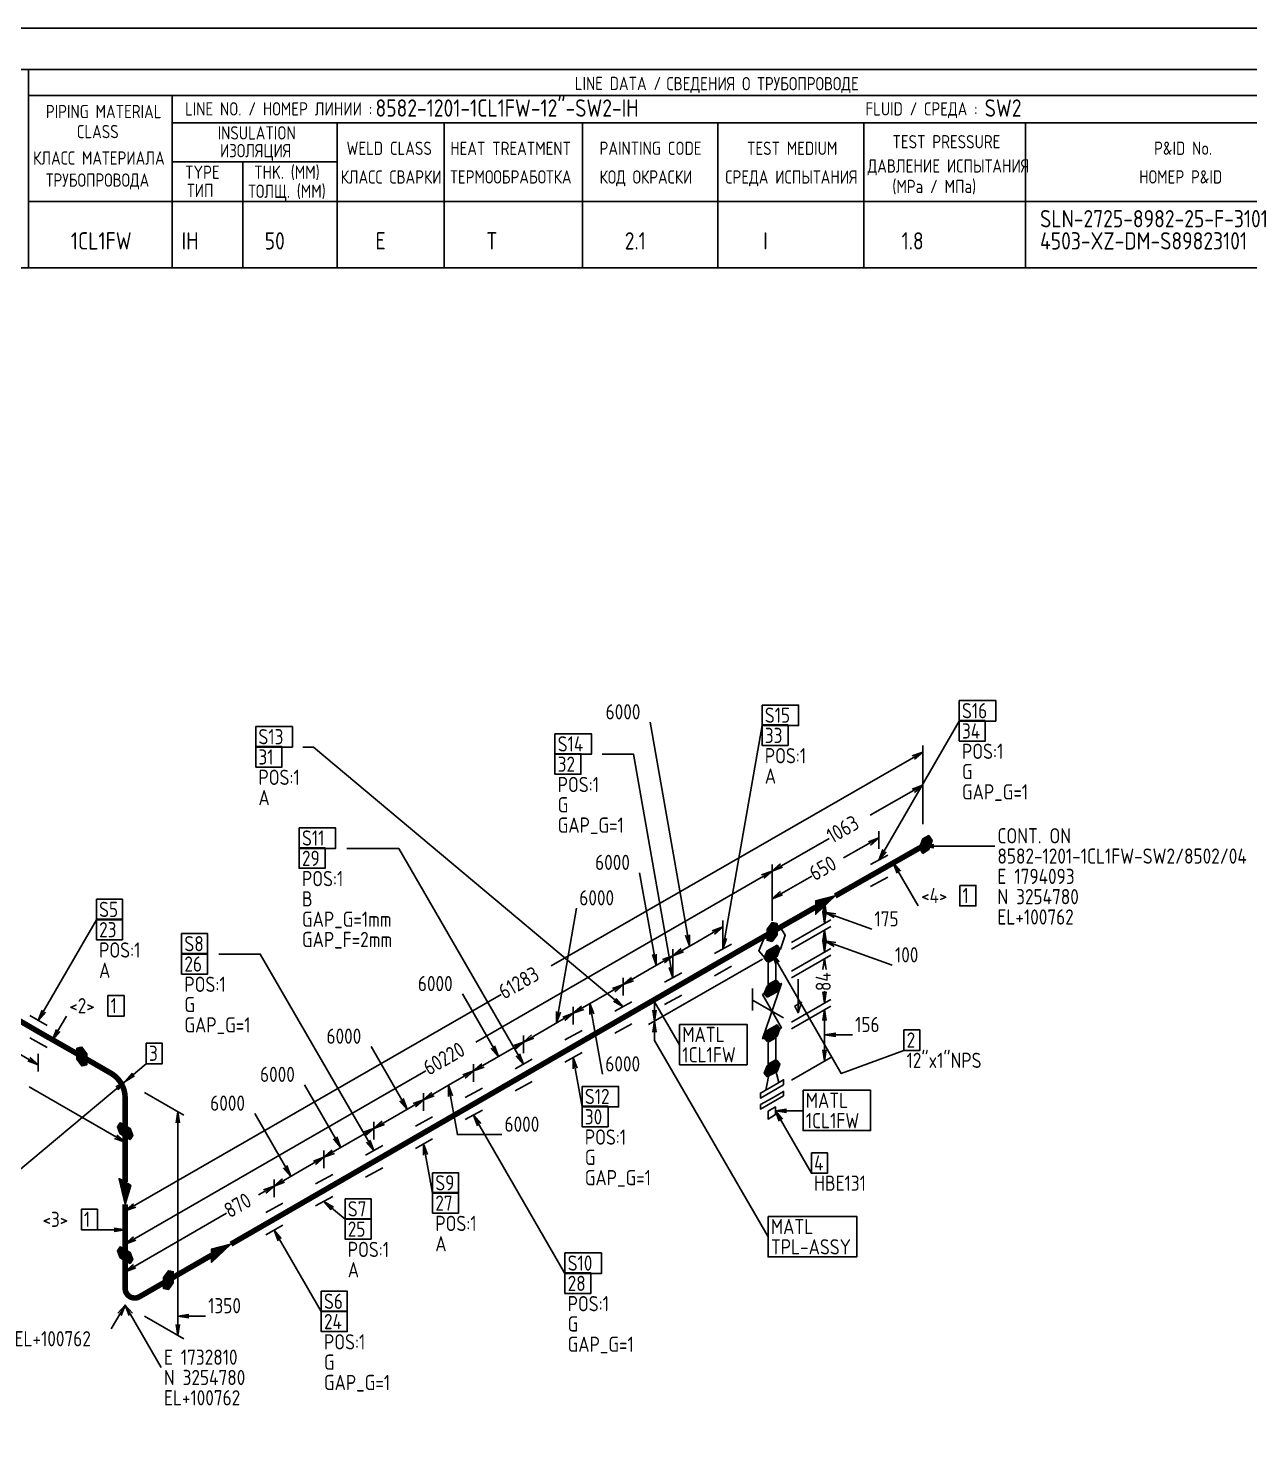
# Model space of a CAD drawing. Extents: x 0 to 594, y 0 to 420.
# Drawn here: x 162.3 to 382.9, y 166 to 420 of the extents above; entities that cross this region are included whole.
import ezdxf

# ---------------------------------------------------------------- set-up
doc = ezdxf.new("R2010")
doc.units = 0
doc.header["$MEASUREMENT"] = 0
doc.linetypes.add('BORDER_2012_SLN$0$8001.Solid', pattern=[0])
doc.layers.add('BORDER_2012_SLN$0$2', color=7, linetype='Continuous')
doc.layers.add('GT_1', color=7, linetype='Continuous')
for name, color, linetype, lineweight in [('BORDER_2012_SLN$0$BG_Level_1', 7, 'BORDER_2012_SLN$0$8001.Solid', 25), ('BORDER_2012_SLN$0$Level_1', 7, 'BORDER_2012_SLN$0$8001.Solid', 25), ('BORDER_2012_SLN$0$Level_18', 7, 'BORDER_2012_SLN$0$8001.Solid', 25)]:
    doc.layers.add(name, color=color, linetype=linetype, lineweight=lineweight)
doc.styles.add('BORDER_2012_SLN$0$GOST type A', font='GOST type A')
doc.styles.add('HTX1', font='')
doc.styles.get('HTX1').set_extended_font_data('GOST type A')

# ---------------------------------------------------------------- blocks, each defined once
blk = doc.blocks.new('BORDER_2012_SLN')
at = {"layer": 'BORDER_2012_SLN$0$2'}
blk.add_line((162.42, 407.85), (588.6, 407.85), dxfattribs=at)
at = {"layer": 'BORDER_2012_SLN$0$Level_1', "color": 7, "lineweight": -3}
for p, q in [((588.6, 412.5), (25.4, 412.5)), ((162.37, 412.47), (162.37, 376.76)), ((188.27, 407.78), (188.29, 376.7)), ((402.75, 402.9), (188.39, 402.9)), ((188.3, 395.82), (217.94, 395.83)), ((201.04, 395.76), (201.02, 376.7)), ((402.9, 388.7), (162.37, 388.68)), ((402.9, 376.7), (25.4, 376.7))]:
    blk.add_line(p, q, dxfattribs=at)
at = {"layer": 'BORDER_2012_SLN$0$Level_18', "color": 7, "lineweight": -3}
for p, q in [((218.07, 402.9), (218.07, 376.7)), ((237.39, 402.9), (237.39, 376.77)), ((262.35, 402.9), (262.35, 376.7)), ((286.82, 402.9), (286.82, 376.7)), ((313.2, 402.9), (313.2, 376.7)), ((342.34, 402.9), (342.34, 376.78))]:
    blk.add_line(p, q, dxfattribs=at)
at = {"layer": 'BORDER_2012_SLN$0$Level_18', "color": 7, "lineweight": -3, "flags": 128}
blk.add_lwpolyline([(0, 0), (0, 420), (594, 420), (594, 0)], close=True, dxfattribs=at)
at = {"layer": 'BORDER_2012_SLN$0$BG_Level_1', "color": 7, "style": 'BORDER_2012_SLN$0$GOST type A'}
for s, p in [('LINE DATA /', (261, 408.8)), ('СВЕДЕНИЯ О ТРУБОПРОВОДЕ', (277.54, 408.76)), ('LINE NO. / НОМЕР ЛИНИИ :', (190.62, 404.21)), ('FLUID / СРЕДА :', (313.48, 404.21)), ('PIPING MATERIAL', (165.49, 403.73)), ('CLASS', (171.06, 400.11)), ('INSULATION', (196.51, 399.87)), ('ИЗОЛЯЦИЯ', (196.92, 396.66)), ('WELD CLASS', (219.77, 397.09)), ('HEAT TREATMENT', (238.52, 397.07)), ('PAINTING CODE', (265.46, 397.1)), ('TEST MEDIUM', (292.08, 397.09)), ('TEST PRESSURE', (318.35, 398.27)), ('P&ID No.', (365.59, 397.1)), ('КЛАСС МАТЕРИАЛА', (163.18, 395.33)), ('ДАВЛЕНИЕ ИСПЫТАНИЯ', (313.85, 393.9)), ('ТРУБОПРОВОДА', (165.49, 391.34)), ('TYPE', (190.62, 392.76)), ('THK. (MM)', (203.11, 392.76)), ('КЛАСС СВАРКИ', (218.7, 391.9)), ('ТЕРМООБРАБОТКА', (238.5, 391.92)), ('КОД ОКРАСКИ', (265.46, 391.9)), ('СРЕДА ИСПЫТАНИЯ', (288.16, 391.9)), ('НОМЕР P&ID', (362.89, 391.92)), ('ТИП', (190.99, 389.47)), ('ТОЛЩ. (MM)', (202.04, 389.33)), ('(MPa / МПа)', (318.33, 390.19))]:
    blk.add_text(s, height=2.4, dxfattribs=at).set_placement(p)

msp = doc.modelspace()

# ---------------------------------------------------------------- linework, layer by layer
at = {"layer": 'GT_1', "flags": 128}
for points in [[(0, 0), (594, 0), (594, 420), (0, 420), (0, 0)], [(294.8, 297.7), (301.4, 297.7), (301.4, 294), (294.8, 294), (294.8, 297.7)], [(330.4, 298.5), (337, 298.5), (337, 294.8), (330.4, 294.8), (330.4, 298.5)], [(315.9, 269.7), (330.4, 294.8)], [(330.4, 294.9), (335.1, 294.9), (335.1, 291.2), (330.4, 291.2), (330.4, 294.9)], [(203.4, 293.8), (210, 293.8), (210, 290.1), (203.4, 290.1), (203.4, 293.8)], [(257.4, 292.5), (264, 292.5), (264, 288.8), (257.4, 288.8), (257.4, 292.5)], [(281.7, 254.2), (274.6, 294.6)], [(287.7, 253.6), (294.8, 294)], [(294.8, 294.1), (299.5, 294.1), (299.5, 290.4), (294.8, 290.4), (294.8, 294.1)], [(203.4, 290.2), (208.1, 290.2), (208.1, 286.5), (203.4, 286.5), (203.4, 290.2)], [(269.7, 243.2), (213.8, 290.1), (211.9, 290.1)], [(323.8, 276.2), (323.8, 290.4)], [(323.8, 289.2), (256.7, 250.6)], [(257.4, 288.9), (262.1, 288.9), (262.1, 285.2), (257.4, 285.2), (257.4, 288.9)], [(278.7, 248.4), (271.6, 288.8), (265.9, 288.8)], [(322.3, 287.9), (323.8, 289.2), (321.9, 288.5)], [(323.8, 283.2), (314.3, 277.8)], [(322.3, 281.9), (323.8, 283.2), (321.9, 282.5)], [(323.8, 276.2), (323.8, 284.4)], [(211.2, 275.5), (217.8, 275.5), (217.8, 271.8), (211.2, 271.8), (211.2, 275.5)], [(315.9, 271.7), (315.9, 274.9)], [(211.2, 271.9), (215.9, 271.9), (215.9, 268.2), (211.2, 268.2), (211.2, 271.9)], [(251.7, 232.8), (229.2, 271.8), (219.8, 271.8)], [(296.6, 267.7), (306.9, 273.6)], [(315.9, 273.7), (309.5, 270.1)], [(314.4, 272.4), (315.9, 273.7), (314, 273)], [(323.8, 270.9), (324.9, 271.6), (325.5, 273.2), (324.9, 274.1), (323.8, 273.5), (323.2, 271.9), (323.8, 270.9)], [(323.237, 272), (325.05, 272)], [(323.26, 271.8), (324.975, 271.8)], [(323.312, 272.2), (325.125, 272.2)], [(323.387, 272.4), (325.2, 272.4)], [(323.462, 272.6), (325.275, 272.6)], [(323.537, 272.8), (325.35, 272.8)], [(323.612, 273), (325.425, 273)], [(323.687, 273.2), (325.5, 273.2)], [(323.762, 273.4), (325.367, 273.4)], [(325.8, 272.5), (323.8, 272.2), (325.8, 271.9)], [(323.8, 272.2), (336.8, 272.2)], [(323.983, 273.6), (325.233, 273.6)], [(324.35, 273.8), (325.1, 273.8)], [(317.5, 270.6), (314.4, 268.9)], [(316.6, 271.6), (315.9, 269.7), (317.2, 271.2)], [(323.38, 271.6), (324.9, 271.6)], [(323.5, 271.4), (324.586, 271.4)], [(323.62, 271.2), (324.271, 271.2)], [(296.6, 267.7), (243.1, 236.8)], [(275.7, 250.7), (272.7, 267.4)], [(295.1, 266.4), (296.6, 267.7), (294.7, 267)], [(298.1, 269), (296.6, 267.7), (298.5, 268.4)], [(296.6, 260.7), (296.6, 268.9)], [(296.6, 258.7), (296.6, 268.9)], [(296.6, 262.7), (303.8, 266.8)], [(319.8, 267.7), (318.5, 269.2), (319.2, 267.3)], [(318.5, 269.2), (323, 261.4)], [(314.4, 264.9), (317.5, 266.6)], [(330.5, 265.1), (333.4, 265.1), (333.4, 261.4), (330.5, 261.4), (330.5, 265.1)], [(174.6, 262.6), (179.3, 262.6), (179.3, 258.9), (174.6, 258.9), (174.6, 262.6)], [(298.1, 264), (296.6, 262.7), (298.5, 263.4)], [(296.6, 258.7), (296.6, 263.9)], [(300.1, 258.7), (307.2, 262.8)], [(304.5, 261.2), (304.5, 259.9), (308, 263.2), (304.5, 262.3), (304.5, 260.1), (307.6, 263), (304.5, 262.2), (304.5, 260.2), (307.3, 262.8), (304.5, 262.1), (304.5, 260.4), (306.9, 262.6), (304.5, 261.9), (304.5, 260.6), (306.6, 262.4), (304.5, 261.8), (304.5, 260.7), (306.3, 262.2), (304.5, 261.6), (304.5, 260.9), (306, 262.1), (304.5, 261.4), (304.5, 261), (305.6, 261.9), (304.5, 261.3), (304.5, 261.2), (308, 263.2)], [(306.4, 260.2), (306.1, 262.2), (305.8, 260.2)], [(306.1, 262.2), (306.1, 260.3)], [(257.7, 240.3), (261.3, 261)], [(305.8, 260.3), (306.1, 258.3), (306.4, 260.3)], [(306.1, 258.3), (306.1, 260.3)], [(308.1, 260), (306.1, 260.3), (307.8, 259.3)], [(306.1, 260.3), (314.6, 257.2)], [(164.1, 240.7), (174.6, 258.9)], [(174.6, 259), (179.3, 259), (179.3, 255.3), (174.6, 255.3), (174.6, 259)], [(287.7, 257.6), (283.2, 255)], [(286.2, 256.3), (287.7, 257.6), (285.8, 256.9)], [(287.7, 255.6), (287.7, 258.8)], [(296.6, 256.7), (295.3, 255.9), (294.2, 253.3), (295.3, 252), (298.1, 253.6), (299, 256.1), (298.1, 257.5), (296.6, 256.7)], [(297.5, 256.2), (296.6, 255), (295.7, 255.2), (295.7, 257.2), (296.6, 258.4), (297.5, 258.2), (297.5, 256.2)], [(295.7, 257.2), (297.5, 257.2)], [(295.7, 257), (297.5, 257)], [(295.7, 256.8), (297.5, 256.8)], [(295.7, 256.6), (297.5, 256.6)], [(295.85, 257.4), (297.5, 257.4)], [(296, 257.6), (297.5, 257.6)], [(296.15, 257.8), (297.5, 257.8)], [(296.3, 258), (297.5, 258)], [(296.45, 258.2), (297.5, 258.2)], [(300.1, 254.8), (307.2, 258.9)], [(300.1, 253.6), (307.2, 257.7)], [(306.4, 255.1), (306.1, 257.1), (305.8, 255.1)], [(306.1, 257.1), (306.1, 255.1)], [(190, 256.4), (194.7, 256.4), (194.7, 252.7), (190, 252.7), (190, 256.4)], [(278.7, 252.4), (283.2, 255)], [(281, 256.1), (281.7, 254.2), (281.7, 256.2)], [(289.3, 254.5), (286.2, 252.8)], [(287.7, 255.6), (287.7, 253.6), (288.4, 255.5)], [(295.7, 251.3), (295.2, 252), (295.7, 253.3), (297.5, 254.3), (298, 253.6), (297.5, 252.3), (295.7, 251.3)], [(295.7, 256.4), (297.5, 256.4)], [(295.7, 256.2), (297.5, 256.2)], [(295.7, 256), (297.35, 256)], [(295.7, 255.8), (297.2, 255.8)], [(295.7, 255.6), (297.05, 255.6)], [(295.7, 255.4), (296.9, 255.4)], [(295.7, 255.2), (296.75, 255.2)], [(296.96, 254), (297.714, 254)], [(305.8, 255.1), (306.1, 253.1), (306.4, 255.1)], [(306.1, 253.1), (306.1, 255.1)], [(308.1, 254.8), (306.1, 255.1), (307.8, 254.1)], [(306.1, 255.1), (318.3, 250.7)], [(190, 252.8), (194.7, 252.8), (194.7, 249.1), (190, 249.1), (190, 252.8)], [(224.7, 217.2), (204.2, 252.7), (196.7, 252.7)], [(278.7, 252.4), (274.2, 249.8)], [(294.9, 251.8), (274.3, 240)], [(294.9, 251.8), (274.3, 240)], [(275, 252.6), (275.7, 250.7), (275.7, 252.7)], [(277.2, 251.1), (278.7, 252.4), (276.8, 251.7)], [(280.2, 253.7), (278.7, 252.4), (280.6, 253.1)], [(278.7, 250.4), (278.7, 253.6)], [(278.7, 250.4), (278.7, 253.6)], [(295.2, 252), (296.96, 252)], [(295.277, 252.2), (297.32, 252.2)], [(295.343, 251.8), (296.6, 251.8)], [(295.354, 252.4), (297.538, 252.4)], [(295.431, 252.6), (297.615, 252.6)], [(295.486, 251.6), (296.24, 251.6)], [(295.508, 252.8), (297.692, 252.8)], [(295.585, 253), (297.769, 253)], [(295.662, 253.2), (297.846, 253.2)], [(295.88, 253.4), (297.923, 253.4)], [(296.6, 251.6), (295.9, 251.2), (295.9, 247.2), (297.3, 248), (297.3, 252), (296.6, 251.6)], [(296.24, 253.6), (298, 253.6)], [(296.6, 253.8), (297.857, 253.8)], [(297.9, 251.3), (296.6, 252.8), (297.3, 250.9)], [(296.6, 252.8), (309.1, 231.1), (320.4, 235.3)], [(300.1, 249.6), (307.2, 253.7)], [(300.1, 248.4), (307.2, 252.5)], [(306.4, 249.9), (306.1, 251.9), (305.8, 249.9)], [(306.1, 251.9), (306.1, 250.7)], [(269.7, 247.2), (274.2, 249.8)], [(280.3, 249.3), (277.2, 247.6)], [(278, 250.3), (278.7, 248.4), (278.7, 250.4)], [(286.2, 248.8), (289.3, 250.5)], [(269.7, 247.2), (265.2, 244.6)], [(268.2, 245.9), (269.7, 247.2), (267.8, 246.5)], [(271.2, 248.5), (269.7, 247.2), (271.6, 247.9)], [(269.7, 245.2), (269.7, 248.4)], [(269.7, 245.2), (269.7, 248.4)], [(293.1, 246.5), (293.1, 242.5)], [(296.6, 246.4), (294.9, 245.4), (298.3, 239.4), (294.9, 237.4), (298.3, 247.4), (296.6, 246.4)], [(295.7, 244.9), (295.2, 245.6), (295.7, 246.9), (297.5, 247.9), (298, 247.2), (297.5, 245.9), (295.7, 244.9)], [(295.508, 246.4), (297.692, 246.4)], [(295.585, 246.6), (297.769, 246.6)], [(295.662, 246.8), (297.846, 246.8)], [(295.88, 247), (297.923, 247)], [(296.24, 247.2), (298, 247.2)], [(296.6, 247.4), (297.857, 247.4)], [(296.96, 247.6), (297.714, 247.6)], [(301.3, 248.2), (301.3, 242.1), (300.7, 243.3), (301.9, 244), (301.3, 242.1), (301.3, 248.2)], [(176.7, 245.2), (179.6, 245.2), (179.6, 241.5), (176.7, 241.5), (176.7, 245.2)], [(179.8, 206.3), (247.7, 245.4)], [(247.2, 234.2), (240.7, 245.5)], [(260.7, 242), (265.2, 244.6)], [(268, 244.2), (269.7, 243.2), (268.4, 244.7)], [(271.3, 244.1), (268.2, 242.4)], [(275.4, 240.6), (275.4, 244.1)], [(275.4, 244.1), (279.9, 236.3)], [(277.2, 243.6), (280.3, 245.3)], [(298.7, 241.2), (293.1, 244.4)], [(295.2, 245.6), (296.96, 245.6)], [(295.277, 245.8), (297.32, 245.8)], [(295.343, 245.4), (296.6, 245.4)], [(295.354, 246), (297.538, 246)], [(295.431, 246.2), (297.615, 246.2)], [(295.486, 245.2), (296.24, 245.2)], [(300.1, 240.4), (307.2, 244.5)], [(305.8, 245.9), (306.1, 243.9), (306.4, 245.9)], [(306.1, 243.9), (306.1, 246)], [(162.6, 241.6), (165.7, 239.8)], [(164.8, 242.6), (164.1, 240.7), (165.4, 242.2)], [(166.7, 237.2), (169.2, 241.5)], [(260.7, 242), (256.2, 239.4)], [(257.7, 242.3), (257.7, 240.3), (258.4, 242.2)], [(259.2, 240.7), (260.7, 242), (258.8, 241.3)], [(262.2, 243.3), (260.7, 242), (262.6, 242.7)], [(260.7, 240), (260.7, 243.2)], [(260.7, 240), (260.7, 243.2)], [(264.4, 241.9), (263.7, 243.8), (263.7, 241.8)], [(263.7, 243.8), (266, 231)], [(275.1, 242.6), (275.4, 240.6), (275.7, 242.6)], [(300.1, 239.2), (307.2, 243.3)], [(306.4, 240.7), (306.1, 242.7), (305.8, 240.7)], [(306.1, 242.7), (306.1, 238.1)], [(167.4, 239.1), (166.7, 237.2), (168, 238.7)], [(251.7, 236.8), (256.2, 239.4)], [(262.3, 238.9), (259.2, 237.2)], [(268.2, 238.4), (271.3, 240.1)], [(275.7, 238.6), (275.4, 240.6), (275.1, 238.6)], [(275.4, 240.6), (275.4, 237.1)], [(279.9, 240), (292.1, 240), (292.1, 232.7), (279.9, 232.7), (279.9, 240)], [(295.7, 236.9), (295.2, 237.6), (295.7, 238.9), (297.5, 239.9), (298, 239.2), (297.5, 237.9), (295.7, 236.9)], [(295.662, 238.8), (297.846, 238.8)], [(295.88, 239), (297.923, 239)], [(296.24, 239.2), (298, 239.2)], [(296.6, 239.4), (297.857, 239.4)], [(296.96, 239.6), (297.714, 239.6)], [(320.4, 239), (323.3, 239), (323.3, 235.3), (320.4, 235.3), (320.4, 239)], [(164.1, 232.7), (154.6, 238.2)], [(165.7, 235.8), (162.6, 237.6)], [(183.6, 236.6), (186.5, 236.6), (186.5, 232.9), (183.6, 232.9), (183.6, 236.6)], [(251.7, 236.8), (247.2, 234.2)], [(250.2, 235.5), (251.7, 236.8), (249.8, 236.1)], [(253.2, 238.1), (251.7, 236.8), (253.6, 237.5)], [(251.7, 234.8), (251.7, 238)], [(251.7, 234.8), (251.7, 238)], [(275.4, 237.1), (295.9, 201.6)], [(295.2, 237.6), (296.96, 237.6)], [(295.277, 237.8), (297.32, 237.8)], [(295.343, 237.4), (296.6, 237.4)], [(295.354, 238), (297.538, 238)], [(295.431, 238.2), (297.615, 238.2)], [(295.486, 237.2), (296.24, 237.2)], [(295.508, 238.4), (297.692, 238.4)], [(295.585, 238.6), (297.769, 238.6)], [(296.6, 237.2), (295.9, 236.8), (295.9, 232.8), (297.3, 233.6), (297.3, 237.6), (296.6, 237.2)], [(308.1, 238.4), (306.1, 238.1), (308.1, 237.8)], [(306.1, 233.4), (306.1, 238.1)], [(306.1, 238.1), (311.1, 238.1)], [(162.2, 233.4), (164.1, 232.7), (162.6, 234)], [(164.1, 234.7), (164.1, 231.5)], [(172.9, 234.7), (172, 235.9), (171.1, 235.7), (171.1, 233.7), (172, 232.5), (172.9, 232.7), (172.9, 234.7)], [(171.1, 235.6), (172.225, 235.6)], [(171.1, 235.4), (172.375, 235.4)], [(171.1, 235.2), (172.525, 235.2)], [(171.1, 235), (172.675, 235)], [(171.1, 234.8), (172.825, 234.8)], [(171.1, 234.6), (172.9, 234.6)], [(171.1, 234.4), (172.9, 234.4)], [(171.1, 234.2), (172.9, 234.2)], [(171.1, 234), (172.9, 234)], [(171.1, 233.8), (172.9, 233.8)], [(171.55, 235.8), (172.075, 235.8)], [(230.7, 224.7), (224.2, 236)], [(242.7, 231.6), (247.2, 234.2)], [(245.9, 235.7), (247.2, 234.2), (246.5, 236.1)], [(253.3, 233.7), (250.2, 232)], [(250.4, 234.3), (251.7, 232.8), (251, 234.7)], [(259.2, 233.2), (262.3, 234.9)], [(261.4, 232.1), (260.7, 234), (260.7, 232)], [(260.7, 234), (262.3, 225.1)], [(300.1, 229.9), (307.2, 234)], [(305.8, 235.4), (306.1, 233.4), (306.4, 235.4)], [(171.175, 233.6), (172.9, 233.6)], [(171.325, 233.4), (172.9, 233.4)], [(171.475, 233.2), (172.9, 233.2)], [(171.625, 233), (172.9, 233)], [(171.775, 232.8), (172.9, 232.8)], [(171.925, 232.6), (172.45, 232.6)], [(179.8, 229.7), (183.6, 232.9)], [(179.8, 200.3), (234.1, 231.6)], [(181.1, 231.2), (179.8, 229.7), (181.5, 230.7)], [(242.7, 231.6), (238.2, 229)], [(241.2, 230.3), (242.7, 231.6), (240.8, 230.9)], [(244.2, 232.9), (242.7, 231.6), (244.6, 232.3)], [(242.7, 229.6), (242.7, 232.8)], [(242.7, 229.6), (242.7, 232.8)], [(295.7, 230.5), (295.2, 231.2), (295.7, 232.5), (297.5, 233.5), (298, 232.8), (297.5, 231.5), (295.7, 230.5)], [(295.2, 231.2), (296.96, 231.2)], [(295.277, 231.4), (297.32, 231.4)], [(295.354, 231.6), (297.538, 231.6)], [(295.431, 231.8), (297.615, 231.8)], [(295.5, 228.1), (296.2, 231.8), (297.1, 232.3), (297.8, 229.5)], [(295.508, 232), (297.692, 232)], [(295.585, 232.2), (297.769, 232.2)], [(295.662, 232.4), (297.846, 232.4)], [(295.88, 232.6), (297.923, 232.6)], [(296.24, 232.8), (298, 232.8)], [(296.6, 233), (297.857, 233)], [(296.96, 233.2), (297.714, 233.2)], [(179.8, 229.7), (157.6, 211.1)], [(179.8, 218.7), (162.5, 228.7)], [(178.5, 228.2), (179.8, 229.7), (178.1, 228.7)], [(218.7, 217.8), (212.2, 229.1)], [(233.7, 226.4), (238.2, 229)], [(238.9, 227.1), (238.2, 229), (238.2, 227)], [(238.2, 229), (239.8, 220.1), (247.8, 220.1)], [(250.2, 228), (253.3, 229.7)], [(262.3, 228.8), (268.9, 228.8), (268.9, 225.1), (262.3, 225.1), (262.3, 228.8)], [(296.6, 228.8), (294.5, 227.6), (294.5, 226.7), (298.7, 229.1), (298.7, 230), (296.6, 228.8)], [(295.343, 231), (296.6, 231)], [(295.486, 230.8), (296.24, 230.8)], [(183.3, 227.7), (190.4, 223.6)], [(233.7, 226.4), (229.2, 223.8)], [(229.4, 226.2), (230.7, 224.7), (230, 226.6)], [(232.2, 225.1), (233.7, 226.4), (231.8, 225.7)], [(235.2, 227.7), (233.7, 226.4), (235.6, 227.1)], [(233.7, 224.4), (233.7, 227.6)], [(233.7, 224.4), (233.7, 227.6)], [(244.3, 228.5), (241.2, 226.8)], [(296.6, 226.7), (294.5, 225.5), (294.5, 224.7), (298.7, 227.1), (298.7, 227.9), (296.6, 226.7)], [(302.2, 228.1), (314.4, 228.1), (314.4, 220.8), (302.2, 220.8), (302.2, 228.1)], [(179.8, 225.7), (179.8, 217.5)], [(189.6, 222.2), (189.3, 224.2), (189, 222.2)], [(189.3, 224.2), (189.3, 204)], [(209.7, 212.6), (203.2, 223.9)], [(224.7, 221.2), (229.2, 223.8)], [(241.2, 222.8), (244.3, 224.5)], [(244, 222.1), (242.7, 223.6), (243.4, 221.7)], [(242.7, 223.6), (259.2, 195)], [(262.3, 225.2), (267, 225.2), (267, 221.5), (262.3, 221.5), (262.3, 225.2)], [(295.9, 224.3), (297.2, 225.1), (297.2, 223.7), (295.9, 222.9), (295.9, 224.3)], [(299.2, 224.7), (297.2, 224.4), (299.2, 224.1)], [(297.2, 224.4), (302.2, 224.4)], [(298.5, 222.9), (297.2, 224.4), (297.9, 222.5)], [(297.2, 224.4), (303.7, 213.1)], [(178.9, 220.2), (178.4, 221.5), (178.9, 222.2), (180.7, 221.2), (181.2, 219.9), (180.7, 219.2), (178.9, 220.2)], [(178.438, 221.4), (180.34, 221.4)], [(178.471, 221.6), (179.98, 221.6)], [(178.515, 221.2), (180.7, 221.2)], [(178.592, 221), (180.777, 221)], [(178.614, 221.8), (179.62, 221.8)], [(178.757, 222), (179.26, 222)], [(224.7, 221.2), (220.2, 218.6)], [(223.2, 219.9), (224.7, 221.2), (222.8, 220.5)], [(226.2, 222.5), (224.7, 221.2), (226.6, 221.9)], [(224.7, 219.2), (224.7, 222.4)], [(224.7, 219.2), (224.7, 222.4)], [(235.3, 223.3), (232.2, 221.6)], [(177.9, 219.4), (179.8, 218.7), (178.3, 220)], [(178.669, 220.8), (180.854, 220.8)], [(178.746, 220.6), (180.931, 220.6)], [(178.823, 220.4), (181.008, 220.4)], [(178.9, 220.2), (181.085, 220.2)], [(179.26, 220), (181.162, 220)], [(179.62, 219.8), (181.129, 219.8)], [(179.98, 219.6), (180.986, 219.6)], [(180.34, 219.4), (180.843, 219.4)], [(215.7, 216), (220.2, 218.6)], [(217.4, 219.3), (218.7, 217.8), (218, 219.7)], [(223.4, 218.7), (224.7, 217.2), (224, 219.1)], [(232.2, 217.6), (235.3, 219.3)], [(215.7, 216), (211.2, 213.4)], [(214.2, 214.7), (215.7, 216), (213.8, 215.3)], [(217.2, 217.3), (215.7, 216), (217.6, 216.7)], [(215.7, 214), (215.7, 217.2)], [(215.7, 214), (215.7, 217.2)], [(226.3, 218.1), (223.2, 216.4)], [(234.4, 216.5), (233.7, 218.4), (233.7, 216.4)], [(233.7, 218.4), (235.3, 209.5)], [(303.7, 216.8), (306.6, 216.8), (306.6, 213.1), (303.7, 213.1), (303.7, 216.8)], [(206.7, 210.8), (211.2, 213.4)], [(208.4, 214.1), (209.7, 212.6), (209, 214.5)], [(223.2, 212.4), (226.3, 214.1)], [(179.8, 211.5), (178.7, 212.1), (179.8, 207.5), (180.8, 210.9), (178.8, 212.1), (179.8, 207.9), (180.7, 211), (179, 212), (179.8, 208.3), (180.6, 211.1), (179.1, 211.9), (179.8, 208.7), (180.4, 211.1), (179.2, 211.8), (179.8, 209.1), (180.3, 211.2), (179.4, 211.7), (179.8, 209.5), (180.1, 211.3), (179.5, 211.7), (179.8, 209.8), (180, 211.4), (179.7, 211.6), (179.8, 210.2), (179.9, 211.5), (179.8, 211.5), (179.8, 207.5)], [(208.2, 212.1), (206.7, 210.8), (208.6, 211.5)], [(206.7, 208.8), (206.7, 212)], [(206.7, 208.8), (206.7, 212)], [(217.3, 212.9), (214.2, 211.2)], [(235.3, 213.2), (240, 213.2), (240, 209.5), (235.3, 209.5), (235.3, 213.2)], [(206.7, 210.8), (203.9, 209.2)], [(205.2, 209.5), (206.7, 210.8), (204.8, 210.1)], [(214.2, 207.2), (217.3, 208.9)], [(219.5, 208.5), (224.2, 208.5), (224.2, 204.8), (219.5, 204.8), (219.5, 208.5)], [(235.3, 209.6), (240, 209.6), (240, 205.9), (235.3, 205.9), (235.3, 209.6)], [(171.9, 206.6), (174.8, 206.6), (174.8, 202.9), (171.9, 202.9), (171.9, 206.6)], [(181.3, 207.6), (179.8, 206.3), (181.7, 207)], [(179.8, 193.3), (179.8, 207.5)], [(179.8, 195.3), (198.1, 205.9)], [(208.3, 207.7), (205.2, 206)], [(217.4, 207), (215.7, 208), (217, 206.5)], [(215.7, 208), (219.5, 204.8)], [(177.8, 202.6), (179.8, 202.9), (177.8, 203.2)], [(189.3, 183.8), (189.3, 204)], [(205.2, 202), (208.3, 203.7)], [(219.5, 204.9), (224.2, 204.9), (224.2, 201.2), (219.5, 201.2), (219.5, 204.9)], [(295.9, 205.3), (311.9, 205.3), (311.9, 198), (295.9, 198), (295.9, 205.3)], [(179.8, 202.9), (174.8, 202.9)], [(181.3, 201.6), (179.8, 200.3), (181.7, 201)], [(179.8, 193.3), (179.8, 201.5)], [(208, 201.3), (206.7, 202.8), (207.4, 200.9)], [(206.7, 202.8), (215.2, 188.1)], [(178.9, 197.8), (178.4, 199.1), (178.9, 199.8), (180.7, 198.8), (181.2, 197.5), (180.7, 196.8), (178.9, 197.8)], [(178.438, 199), (180.34, 199)], [(178.471, 199.2), (179.98, 199.2)], [(178.515, 198.8), (180.7, 198.8)], [(178.592, 198.6), (180.777, 198.6)], [(178.614, 199.4), (179.62, 199.4)], [(178.669, 198.4), (180.854, 198.4)], [(178.746, 198.2), (180.931, 198.2)], [(178.757, 199.6), (179.26, 199.6)], [(195.4, 198.3), (195.4, 197), (198.9, 200.3), (195.4, 199.4), (195.4, 197.2), (198.5, 200.1), (195.4, 199.3), (195.4, 197.3), (198.2, 199.9), (195.4, 199.2), (195.4, 197.5), (197.8, 199.7), (195.4, 199), (195.4, 197.7), (197.5, 199.5), (195.4, 198.9), (195.4, 197.8), (197.2, 199.3), (195.4, 198.7), (195.4, 198), (196.9, 199.2), (195.4, 198.5), (195.4, 198.1), (196.5, 199), (195.4, 198.4), (195.4, 198.3), (198.9, 200.3)], [(259.2, 198.7), (265.8, 198.7), (265.8, 195), (259.2, 195), (259.2, 198.7)], [(178.823, 198), (181.008, 198)], [(178.9, 197.8), (181.085, 197.8)], [(179.26, 197.6), (181.162, 197.6)], [(179.62, 197.4), (181.129, 197.4)], [(181.3, 196.6), (179.8, 195.3), (181.7, 196)], [(179.8, 193.3), (179.8, 196.5)], [(179.98, 197.2), (180.986, 197.2)], [(180.34, 197), (180.843, 197)], [(188.5, 193.3), (187.6, 192.1), (186.7, 192.3), (186.7, 194.3), (187.6, 195.5), (188.5, 195.3), (188.5, 193.3)], [(186.7, 194.2), (188.5, 194.2)], [(186.7, 194), (188.5, 194)], [(186.7, 193.8), (188.5, 193.8)], [(186.7, 193.6), (188.5, 193.6)], [(186.7, 193.4), (188.5, 193.4)], [(186.7, 193.2), (188.425, 193.2)], [(186.775, 194.4), (188.5, 194.4)], [(186.925, 194.6), (188.5, 194.6)], [(187.075, 194.8), (188.5, 194.8)], [(187.225, 195), (188.5, 195)], [(187.375, 195.2), (188.5, 195.2)], [(187.525, 195.4), (188.05, 195.4)], [(259.2, 195.1), (263.9, 195.1), (263.9, 191.4), (259.2, 191.4), (259.2, 195.1)], [(186.7, 193), (188.275, 193)], [(186.7, 192.8), (188.125, 192.8)], [(186.7, 192.6), (187.975, 192.6)], [(186.7, 192.4), (187.825, 192.4)], [(187.15, 192.2), (187.675, 192.2)], [(215.2, 191.8), (219.9, 191.8), (219.9, 188.1), (215.2, 188.1), (215.2, 191.8)], [(179.8, 189.3), (177.3, 185)], [(179.1, 187.4), (179.8, 189.3), (178.5, 187.8)], [(181.1, 187.8), (179.8, 189.3), (180.5, 187.4)], [(179.8, 189.3), (186.3, 178)], [(215.2, 188.2), (219.9, 188.2), (219.9, 184.5), (215.2, 184.5), (215.2, 188.2)], [(183.3, 187.3), (190.4, 183.2)], [(189, 185.8), (189.3, 183.8), (189.6, 185.8)], [(191.3, 187.6), (189.3, 187.3), (191.3, 187)], [(189.3, 187.3), (194.3, 187.3)]]:
    msp.add_lwpolyline(points, dxfattribs=at)
at = {"layer": 'GT_1', "const_width": 1, "flags": 128}
for points in [[(315.9, 267.7), (323.8, 272.2)], [(308, 263.2), (315.9, 267.7)], [(296.6, 256.7), (304.5, 261.2)], [(287.7, 251.6), (296.6, 256.7)], [(278.7, 246.4), (287.7, 251.6)], [(269.7, 241.2), (278.7, 246.4)], [(156.2, 243.3), (164.1, 238.7)], [(260.7, 236), (269.7, 241.2)], [(164.1, 238.7), (172, 234.2)], [(251.7, 230.8), (260.7, 236)], [(172, 234.2), (177.2, 231.2)], [(242.7, 225.6), (251.7, 230.8)], [(179.8, 226.7), (179.8, 220.7)], [(233.7, 220.4), (242.7, 225.6)], [(179.8, 220.7), (179.8, 211.5)], [(224.7, 215.2), (233.7, 220.4)], [(215.7, 210), (224.7, 215.2)], [(206.7, 204.8), (215.7, 210)], [(179.8, 207.5), (179.8, 198.3)], [(198.9, 200.3), (206.7, 204.8)], [(179.8, 198.3), (179.8, 192.3)], [(187.6, 193.8), (195.4, 198.3)], [(182.4, 190.8), (187.6, 193.8)]]:
    msp.add_lwpolyline(points, dxfattribs=at)
for points in [[(177.2, 231.2, -0.267786), (179.8, 226.7)], [(179.8, 192.3, 0.577571), (182.4, 190.8)]]:
    msp.add_lwpolyline(points, format="xyb", dxfattribs=at)

# ---------------------------------------------------------------- block references
at = {"linetype": 'Continuous'}
msp.add_blockref('BORDER_2012_SLN', (0, 0), dxfattribs=at)

# ---------------------------------------------------------------- texts
at = {"layer": 'GT_1', "style": 'HTX1', "width": 1.02}
for s, height, p in [('8582-1201-1CL1FW-12"-SW2-IH', 3.125, (225, 404)), ('SW2', 3.125, (335, 404)), ('SLN-2725-8982-25-F-3101', 3.125, (345, 384)), ('1CL1FW', 3.125, (170, 380)), ('IH', 3.125, (190, 380)), ('50', 3.125, (205, 380)), ('E', 3.125, (225, 380)), ('T', 3.125, (245, 380)), ('2.1', 3.125, (270, 380)), ('I', 3.125, (295, 380)), ('1.8', 3.125, (320, 380)), ('4503-XZ-DM-S89823101', 3.125, (345, 380)), ('6000', 2.75, (266.557, 295.1)), ('S15', 2.75, (295.3, 294.5)), ('S16', 2.75, (330.9, 295.3)), ('S13', 2.75, (203.871, 290.6)), ('33', 2.75, (295.3, 290.833)), ('34', 2.75, (330.9, 291.633)), ('31', 2.75, (203.871, 286.933)), ('S14', 2.75, (257.9, 289.3)), ('POS:1', 2.75, (295.3, 287.167)), ('POS:1', 2.75, (330.9, 287.967)), ('32', 2.75, (257.9, 285.633)), ('G', 2.75, (330.9, 284.3)), ('POS:1', 2.75, (203.871, 283.267)), ('POS:1', 2.75, (257.9, 281.967)), ('A', 2.75, (295.3, 283.5)), ('A', 2.75, (203.871, 279.6)), ('GAP_G=1', 2.75, (330.9, 280.633)), ('G', 2.75, (257.9, 278.3)), ('GAP_G=1', 2.75, (257.9, 274.633)), ('S11', 2.75, (211.729, 272.3)), ('CONT. ON', 2.75, (337.3, 272.7)), ('8582-1201-1CL1FW-SW2/8502/04', 2.75, (337.3, 269.033)), ('29', 2.75, (211.729, 268.633)), ('6000', 2.75, (264.657, 267.9)), ('POS:1', 2.75, (211.729, 264.967)), ('E 1794093', 2.75, (337.3, 265.367)), ('6000', 2.75, (261.8, 261.5)), ('<4>', 2.75, (323.5, 261.9)), ('1', 2.75, (330.98, 261.9)), ('N 3254780', 2.75, (337.3, 261.7)), ('S5', 2.75, (175.1, 259.4)), ('B', 2.75, (211.729, 261.3)), ('GAP_G=1mm', 2.75, (211.729, 257.633)), ('175', 2.75, (315.1, 257.7)), ('EL+100762', 2.75, (337.3, 258.033)), ('23', 2.75, (175.1, 255.733)), ('GAP_F=2mm', 2.75, (211.729, 253.967)), ('POS:1', 2.75, (175.1, 252.067)), ('S8', 2.75, (190.5, 253.2)), ('26', 2.75, (190.5, 249.533)), ('100', 2.75, (318.8, 251.2)), ('A', 2.75, (175.1, 248.4)), ('POS:1', 2.75, (190.5, 245.867)), ('6000', 2.75, (232.657, 246)), ('<2>', 2.75, (169.7, 242)), ('1', 2.75, (177.18, 242)), ('G', 2.75, (190.5, 242.2)), ('GAP_G=1', 2.75, (190.5, 238.533)), ('156', 2.75, (311.6, 238.6)), ('6000', 2.75, (216.157, 236.5)), ('MATL', 2.75, (280.4, 236.8)), ('2', 2.75, (320.9, 235.8)), ('3', 2.75, (184.1, 233.4)), ('6000', 2.75, (266.5, 231.5)), ('1CL1FW', 2.75, (280.4, 233.133)), ('12"x1"NPS', 2.75, (320.9, 232.133)), ('6000', 2.75, (204.157, 229.6)), ('6000', 2.75, (195.157, 224.4)), ('S12', 2.75, (262.8, 225.6)), ('MATL', 2.75, (302.7, 224.9)), ('30', 2.75, (262.8, 221.933)), ('1CL1FW', 2.75, (302.7, 221.233)), ('6000', 2.75, (248.3, 220.6)), ('POS:1', 2.75, (262.8, 218.267)), ('G', 2.75, (262.8, 214.6)), ('4', 2.75, (304.2, 213.6)), ('GAP_G=1', 2.75, (262.8, 210.933)), ('S9', 2.75, (235.8, 210)), ('HBE131', 2.75, (304.2, 209.933)), ('27', 2.75, (235.8, 206.333)), ('<3>', 2.75, (164.871, 203.4)), ('1', 2.75, (172.351, 203.4)), ('S7', 2.75, (220, 205.3)), ('25', 2.75, (220, 201.633)), ('POS:1', 2.75, (235.8, 202.667)), ('MATL', 2.75, (296.4, 202.1)), ('POS:1', 2.75, (220, 197.967)), ('A', 2.75, (235.8, 199)), ('TPL-ASSY', 2.75, (296.4, 198.433)), ('S10', 2.75, (259.7, 195.5)), ('A', 2.75, (220, 194.3)), ('28', 2.75, (259.7, 191.833)), ('1350', 2.75, (194.8, 187.8)), ('S6', 2.75, (215.7, 188.6)), ('POS:1', 2.75, (259.7, 188.167)), ('24', 2.75, (215.7, 184.933)), ('G', 2.75, (259.7, 184.5)), ('EL+100762', 2.75, (159.829, 181.833)), ('POS:1', 2.75, (215.7, 181.267)), ('GAP_G=1', 2.75, (259.7, 180.833)), ('E 1732810', 2.75, (186.8, 178.5)), ('G', 2.75, (215.7, 177.6)), ('N 3254780', 2.75, (186.8, 174.833)), ('GAP_G=1', 2.75, (215.7, 173.933)), ('EL+100762', 2.75, (186.8, 171.167))]:
    msp.add_text(s, height=height, dxfattribs=at).set_placement(p)
for s, rotation, p in [('1063', 30, (307.484, 272.612)), ('650', 30, (304.35, 265.833)), ('61283', 30, (248.267, 244.44)), ('84', 90, (307.226, 246.014)), ('60220', 30, (234.667, 230.69)), ('870', 30, (198.699, 204.926))]:
    msp.add_text(s, height=2.75, rotation=rotation, dxfattribs=at).set_placement(p)

doc.saveas('drawing.dxf')
